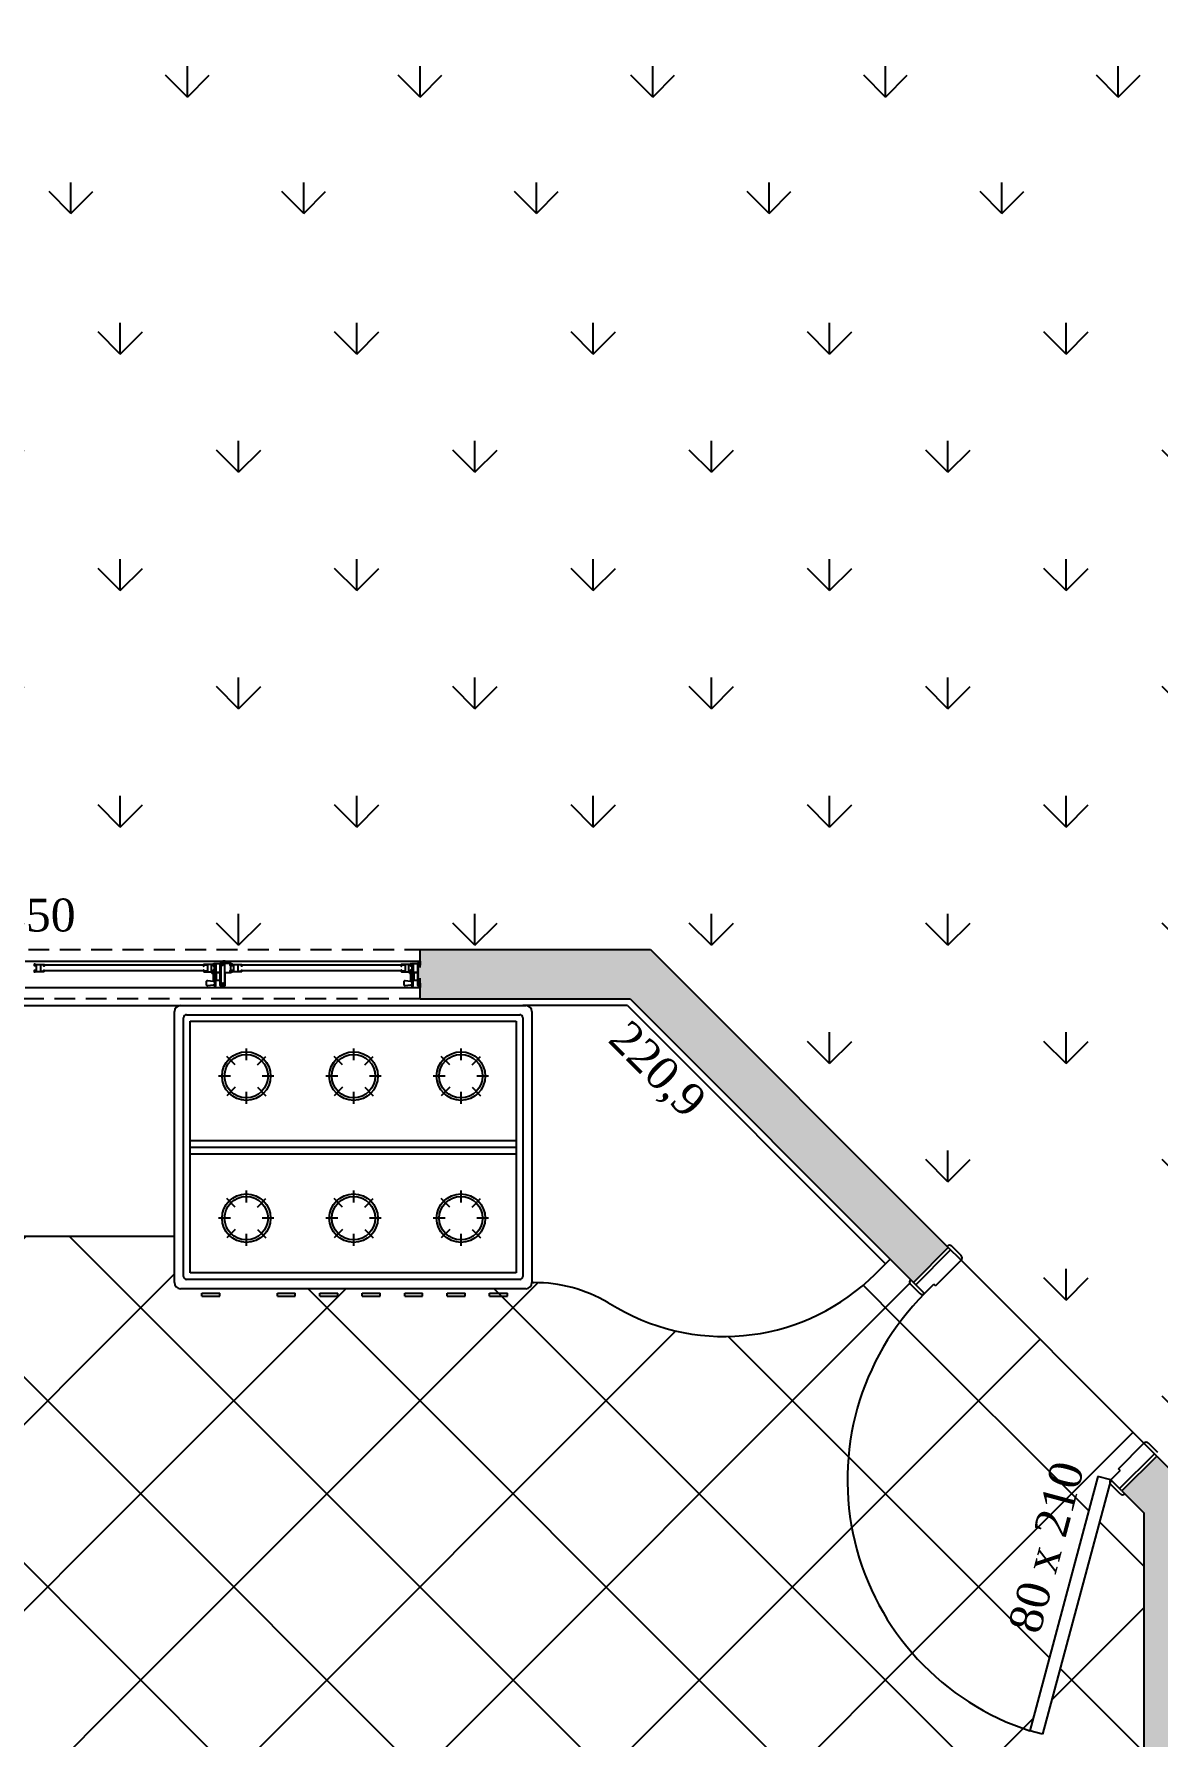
# Model space of a CAD drawing. Header units: millimetres. Extents: x 5728 to 12128, y -948 to 8052.
# Drawn here: x 7661 to 8002, y 3603 to 4120 of the extents above; entities that cross this region are included whole.
import ezdxf
from ezdxf.enums import TextEntityAlignment as Align

# ---------------------------------------------------------------- set-up
doc = ezdxf.new("R2010")
doc.units = ezdxf.units.MM
doc.header["$MEASUREMENT"] = 0
doc.linetypes.add('DASHED', pattern=[19.05, 12.7, -6.35])
for name, color, linetype in [('001 - 0.150 Color', 1, 'Continuous'), ('003 - 0.250 Color', 3, 'Continuous'), ('004 - 0.150 Color', 4, 'Continuous'), ('005 - 0.350 Color', 5, 'Continuous'), ('007 - 0.200', 7, 'Continuous'), ('253 - 0.150 Color', 253, 'Continuous')]:
    doc.layers.add(name, color=color, linetype=linetype)
doc.styles.add('style4', font='romantic.ttf')
pattern_1 = [(45, (0, 0), (-28.28421, 28.28421), []), (135, (0, 0), (-28.28421, -28.28421), [])]

msp = doc.modelspace()

# ---------------------------------------------------------------- hatches: boundary and pattern name
at = {"layer": '003 - 0.250 Color', "ltscale": 2.5}
h = msp.add_hatch(dxfattribs=at)
h.set_pattern_fill('GRASS', color=256, scale=50, style=0)
h.paths.add_polyline_path([(8368.95, 5169.88), (7820.73, 5169.88, 0.414214), (7770.73, 5119.88), (7770.73, 5086.08, 0.414214), (7820.73, 5036.08), (8051.1, 5036.08, -0.100682), (8070.63, 5032.1, -0.29475), (8235.73, 4761.08), (8235.73, 4461.08, -0.29475), (8070.63, 4190.05, -0.100682), (8051.1, 4186.08), (8051.1, 4052.28), (8384.85, 4052.28), (8307.53, 4129.62), (8518.89, 4340.98), (8307.53, 4552.39), (8518.89, 4763.74, -0.196635)])
h = msp.add_hatch(dxfattribs=at)
h.set_pattern_fill('GRASS', color=256, scale=50, style=0)
h.paths.add_polyline_path([(7350.84, 4190.05, -0.245564), (7190.73, 4384.9), (7190.73, 4052.28), (7333.25, 4052.28)])
h.paths.add_polyline_path([(7370.37, 4186.08, -0.100682), (7350.84, 4190.05), (7333.25, 4052.28), (7374.55, 4052.28)])
h.paths.add_polyline_path([(8051.1, 4186.08), (7370.37, 4186.08), (7374.55, 4052.28), (7423.23, 4052.28), (8051.1, 4052.28)])
h = msp.add_hatch(dxfattribs=at)
h.set_pattern_fill('GRASS', color=256, scale=2, style=0)
h.set_pattern_definition([(90, (0, 0), (-35.921, 35.921), [9.525, -62.317]), (45, (0, 0), (-35.92102, 35.92102), [9.525, -41.275]), (135, (0, 0), (-35.92102, -35.92102), [9.525, -41.275])])
h.paths.add_polyline_path([(8384.85, 4052.28), (7423.23, 4052.28), (7423.23, 3842.28), (7478.23, 3842.28), (7778.23, 3842.28), (7848.23, 3842.28), (7938.35, 3752.16, -0.414214), (7939.76, 3752.16), (7943.3, 3748.63), (7942.59, 3747.92), (7998.17, 3692.34, -0.414214), (7999.58, 3692.34), (8002.76, 3689.16), (8002.67, 3689.07, -0.267949), (8002.41, 3688.1), (8005.73, 3684.78), (8022.09, 3701.14), (8149.37, 3828.42), (8173.23, 3852.28), (8378.23, 3852.28), (8378.23, 3636.13), (8589.6, 3847.49)])
h.paths.add_polyline_path([(7581.26, 3845.27), (7675.21, 3845.27), (7675.21, 3860.85), (7581.26, 3860.85)], flags=24)
at = {"layer": '005 - 0.350 Color', "ltscale": 2.5}
for points in [[(7848.23, 3842.28), (7778.23, 3842.28), (7778.23, 3832.01, -0.003026), (7778.23, 3832.01), (7778.23, 3830.78), (7778.23, 3827.28), (7842.02, 3827.28), (7928.09, 3741.2), (7938.7, 3751.81)], [(8053.63, 3302.28), (8013.23, 3302.28), (8013.23, 3671.06), (8032.7, 3690.53), (8029.36, 3693.87, -0.003026), (8029.36, 3693.87), (8022.09, 3701.14), (8005.73, 3684.78), (8002.06, 3688.45), (7991.45, 3677.85), (7998.23, 3671.06), (7998.23, 3302.28), (7563.73, 3302.28), (7563.73, 3282.28), (8053.63, 3282.28)]]:
    msp.add_hatch(color=256, dxfattribs=at).paths.add_polyline_path(points)
at = {"layer": '253 - 0.150 Color', "ltscale": 2.5}
h = msp.add_hatch(dxfattribs=at)
h.set_pattern_fill('NET', color=256, scale=12.5984, angle=45, style=0)
h.set_pattern_definition(pattern_1)
h.paths.add_polyline_path([(7324.98, 3737.81), (7322.15, 3740.64), (7321.66, 3740.14), (7313.88, 3747.92), (7258.3, 3692.34), (7266.08, 3684.56), (7265.58, 3684.07), (7268.16, 3681.49, -0.09902), (7268.41, 3681.24), (7272.27, 3682.28), (7292.98, 3605, 0.560267)], flags=17)
h.paths.add_polyline_path([(7688.02, 3755.28), (7444.27, 3755.28), (7411.1, 3722.11, -0.414214), (7361.61, 3722.11), (7335.44, 3748.27), (7329.22, 3742.05, -0.414214), (7329.22, 3740.64), (7326.39, 3737.81, -0.414214), (7324.98, 3737.81, -0.560267), (7292.98, 3605), (7289.12, 3603.97), (7268.71, 3680.13), (7265.58, 3677, -0.414214), (7264.17, 3677), (7258.23, 3671.06), (7258.23, 3522.59), (7378.23, 3522.59), (7378.23, 3527.28, -0.414214), (7418.23, 3567.28), (7688.02, 3567.28)])
h.paths.add_polyline_path([(7302.27, 3634.07), (7287.55, 3689.02), (7272.73, 3685.05), (7287.46, 3630.1)], flags=24)
h = msp.add_hatch(dxfattribs=at)
h.set_pattern_fill('NET', color=256, scale=12.5984, angle=45, style=0)
h.set_pattern_definition(pattern_1)
h.paths.add_polyline_path([(7998.23, 3467.88), (7996.23, 3467.84), (7996.23, 3428.16), (7937.9, 3428.16), (7937.9, 3492.74), (7935.82, 3492.74), (7935.82, 3494.83), (7937.9, 3494.83), (7937.9, 3496.91), (7996.23, 3496.91), (7996.23, 3467.84), (7998.23, 3467.88), (7998.23, 3547.1), (7996.23, 3547.1), (7996.23, 3512.39), (7937.9, 3512.39), (7937.9, 3576.97), (7935.82, 3576.97), (7935.82, 3579.06), (7937.9, 3579.06), (7937.9, 3581.14), (7996.23, 3581.14), (7996.23, 3547.1), (7998.23, 3547.1), (7998.23, 3671.06), (7992.3, 3677, -0.414214), (7990.88, 3677), (7987.76, 3680.13), (7967.35, 3603.97), (7963.49, 3605, -0.560267), (7931.49, 3737.81, -0.414214), (7930.07, 3737.81), (7927.24, 3740.64, -0.414214), (7927.24, 3742.05), (7921.02, 3748.27), (7916.55, 3743.8, -0.339454), (7838.09, 3733.47), (7835.27, 3735.1, 0.134912), (7812.2, 3741.12, -0.413629), (7810.35, 3739.28), (7705.44, 3739.28, -0.414214), (7703.59, 3741.13), (7703.59, 3755.28), (7688.02, 3755.28), (7688.02, 3567.28), (7738.23, 3567.28, -0.414214), (7778.23, 3527.28), (7778.23, 3517.28, -0.414214), (7738.23, 3477.28), (7688.02, 3477.28), (7688.02, 3302.28), (7998.23, 3302.28)])
h = msp.add_hatch(dxfattribs=at)
h.set_pattern_fill('NET', color=256, scale=12.5984, angle=45, style=0)
h.set_pattern_definition(pattern_1)
h.paths.add_polyline_path([(7942.59, 3747.92), (7934.81, 3740.14), (7934.32, 3740.64), (7931.49, 3737.81, 0.560267), (7963.49, 3605), (7984.19, 3682.28), (7988.06, 3681.24), (7990.74, 3678.55), (8001.35, 3689.16), (7998.17, 3692.34)])
h.paths.add_polyline_path([(7968.12, 3630.88), (7982.84, 3685.82), (7968.03, 3689.79), (7953.31, 3634.85)], flags=24)

# ---------------------------------------------------------------- linework, layer by layer
at = {"layer": '001 - 0.150 Color'}
for p, q in [((7716.14, 3835.08), (7716.39, 3835.08)), ((7716.14, 3833.08), (7716.39, 3833.08)), ((7776.14, 3835.08), (7776.39, 3835.08)), ((7776.14, 3833.08), (7776.39, 3833.08)), ((7703.59, 3741.13), (7703.59, 3823.43)), ((7705.44, 3825.28), (7810.35, 3825.28)), ((7812.2, 3823.43), (7812.2, 3741.13)), ((7706.37, 3742.98), (7706.37, 3821.58)), ((7707.29, 3822.5), (7808.5, 3822.5)), ((7708.37, 3820.5), (7807.42, 3820.5)), ((7708.37, 3744.05), (7708.37, 3820.5)), ((7807.42, 3820.5), (7807.42, 3744.05)), ((7809.42, 3821.58), (7809.42, 3742.98)), ((7725.41, 3812.28), (7725.41, 3808.66)), ((7758.01, 3812.28), (7758.01, 3808.66)), ((7790.62, 3812.28), (7790.62, 3808.66)), ((7722.01, 3807.25), (7719.46, 3809.81)), ((7728.8, 3807.25), (7731.36, 3809.81)), ((7754.62, 3807.25), (7752.06, 3809.81)), ((7761.4, 3807.25), (7763.96, 3809.81)), ((7787.22, 3807.25), (7784.66, 3809.81)), ((7794.01, 3807.25), (7796.57, 3809.81)), ((7720.61, 3803.86), (7716.99, 3803.86)), ((7733.82, 3803.86), (7730.21, 3803.86)), ((7753.21, 3803.86), (7749.59, 3803.86)), ((7766.43, 3803.86), (7762.81, 3803.86)), ((7785.82, 3803.86), (7782.2, 3803.86)), ((7799.03, 3803.86), (7795.41, 3803.86)), ((7722.01, 3800.46), (7719.46, 3797.91)), ((7725.41, 3799.06), (7725.41, 3795.44)), ((7728.8, 3800.46), (7731.36, 3797.91)), ((7754.62, 3800.46), (7752.06, 3797.91)), ((7758.01, 3799.06), (7758.01, 3795.44)), ((7761.4, 3800.46), (7763.96, 3797.91)), ((7787.22, 3800.46), (7784.66, 3797.91)), ((7790.62, 3799.06), (7790.62, 3795.44)), ((7794.01, 3800.46), (7796.57, 3797.91)), ((7708.37, 3784.28), (7807.42, 3784.28)), ((7708.37, 3782.28), (7807.42, 3782.28)), ((7708.37, 3780.28), (7807.42, 3780.28)), ((7722.01, 3764.09), (7719.46, 3766.65)), ((7725.41, 3769.11), (7725.41, 3765.49)), ((7728.8, 3764.09), (7731.36, 3766.65)), ((7754.62, 3764.09), (7752.06, 3766.65)), ((7758.01, 3769.11), (7758.01, 3765.49)), ((7761.4, 3764.09), (7763.96, 3766.65)), ((7787.22, 3764.09), (7784.66, 3766.65)), ((7790.62, 3769.11), (7790.62, 3765.49)), ((7794.01, 3764.09), (7796.57, 3766.65)), ((7720.61, 3760.7), (7716.99, 3760.7)), ((7733.82, 3760.7), (7730.21, 3760.7)), ((7753.21, 3760.7), (7749.59, 3760.7)), ((7766.43, 3760.7), (7762.81, 3760.7)), ((7785.82, 3760.7), (7782.2, 3760.7)), ((7799.03, 3760.7), (7795.41, 3760.7)), ((7722.01, 3757.3), (7719.46, 3754.74)), ((7725.41, 3755.9), (7725.41, 3752.28)), ((7728.8, 3757.3), (7731.36, 3754.74)), ((7754.62, 3757.3), (7752.06, 3754.74)), ((7758.01, 3755.9), (7758.01, 3752.28)), ((7761.4, 3757.3), (7763.96, 3754.74)), ((7787.22, 3757.3), (7784.66, 3754.74)), ((7790.62, 3755.9), (7790.62, 3752.28)), ((7794.01, 3757.3), (7796.57, 3754.74)), ((7928.8, 3740.5), (7939.41, 3751.1)), ((7942.59, 3747.92), (7938.7, 3751.81)), ((7939.76, 3752.16), (7942.59, 3749.34)), ((7934.81, 3740.14), (7942.59, 3747.92)), ((7808.5, 3742.05), (7707.29, 3742.05)), ((7807.42, 3744.05), (7708.37, 3744.05)), ((7927.24, 3740.64), (7930.07, 3737.81)), ((7931.49, 3737.81), (7928.09, 3741.2)), ((7931.49, 3737.81), (7934.32, 3740.64)), ((7934.81, 3740.14), (7934.32, 3740.64)), ((7810.35, 3739.28), (7705.44, 3739.28)), ((7711.89, 3736.96), (7711.89, 3737.88)), ((7711.89, 3737.88), (7717.32, 3737.88)), ((7711.89, 3736.96), (7717.32, 3736.96)), ((7717.32, 3736.96), (7717.32, 3737.88)), ((7734.84, 3737.88), (7740.28, 3737.88)), ((7734.84, 3736.96), (7734.84, 3737.88)), ((7734.84, 3736.96), (7740.28, 3736.96)), ((7740.28, 3736.96), (7740.28, 3737.88)), ((7747.75, 3736.96), (7747.75, 3737.88)), ((7747.75, 3737.88), (7753.18, 3737.88)), ((7747.75, 3736.96), (7753.18, 3736.96)), ((7753.18, 3736.96), (7753.18, 3737.88)), ((7760.65, 3736.96), (7760.65, 3737.88)), ((7760.65, 3737.88), (7766.08, 3737.88)), ((7760.65, 3736.96), (7766.08, 3736.96)), ((7766.08, 3736.96), (7766.08, 3737.88)), ((7773.55, 3737.88), (7778.98, 3737.88)), ((7773.55, 3736.96), (7773.55, 3737.88)), ((7773.55, 3736.96), (7778.98, 3736.96)), ((7778.98, 3736.96), (7778.98, 3737.88)), ((7786.45, 3737.88), (7791.88, 3737.88)), ((7786.45, 3736.96), (7786.45, 3737.88)), ((7786.45, 3736.96), (7791.88, 3736.96)), ((7791.88, 3736.96), (7791.88, 3737.88)), ((7799.35, 3736.96), (7799.35, 3737.88)), ((7799.35, 3737.88), (7804.78, 3737.88)), ((7799.35, 3736.96), (7804.78, 3736.96)), ((7804.78, 3736.96), (7804.78, 3737.88)), ((7990.39, 3684.56), (7998.17, 3692.34)), ((7990.74, 3678.55), (8001.35, 3689.16)), ((8002.06, 3688.45), (7998.17, 3692.34)), ((7998.17, 3692.34), (7998.17, 3692.34)), ((8002.41, 3689.51), (7999.58, 3692.34)), ((8002.41, 3688.1), (8002.41, 3688.1)), ((7990.88, 3684.07), (7990.39, 3684.56)), ((7984.19, 3682.28), (7963.49, 3605)), ((7988.06, 3681.24), (7967.35, 3603.97)), ((7988.06, 3681.24), (7984.19, 3682.28)), ((7990.88, 3677), (7988.06, 3679.83)), ((7967.35, 3603.97), (7963.49, 3605))]:
    msp.add_line(p, q, dxfattribs=at)
at = {"layer": '001 - 0.150 Color', "ltscale": 2.5}
for p, q in [((7415.27, 3825.28), (7705.44, 3825.28)), ((7841.19, 3825.28), (7809.42, 3825.28)), ((7841.19, 3825.28), (7919.61, 3746.86)), ((7444.27, 3755.28), (7703.59, 3755.28)), ((7916.55, 3743.8), (7921.02, 3748.27)), ((7812.2, 3741.13), (7812.77, 3741.13)), ((7835.27, 3735.1), (7838.09, 3733.47)), ((7990.88, 3684.07), (7988.06, 3681.24)), ((7991.45, 3677.85), (7988.06, 3681.24))]:
    msp.add_line(p, q, dxfattribs=at)
at = {"layer": '001 - 0.150 Color', "linetype": 'Continuous'}
for points in [[(7658.23, 3838.78), (7718.23, 3838.78)], [(7718.23, 3838.78), (7778.23, 3838.78)], [(7717.51, 3832.88), (7716.39, 3832.88), (7716.39, 3835.28), (7717.51, 3835.28)], [(7777.51, 3832.88), (7776.39, 3832.88), (7776.39, 3835.28), (7777.51, 3835.28)], [(7658.23, 3830.78), (7718.23, 3830.78)], [(7718.23, 3832.01), (7718.23, 3830.78)], [(7718.23, 3830.78), (7778.23, 3830.78)], [(7778.23, 3832.01), (7778.23, 3830.78)]]:
    msp.add_lwpolyline(points, dxfattribs=at)
for points in [[(7717.51, 3835.28), (7715.71, 3835.28, -0.414214), (7715.66, 3835.33), (7715.66, 3835.4), (7715.76, 3835.4), (7715.76, 3835.46, -0.414104), (7715.81, 3835.51), (7715.86, 3835.51), (7715.86, 3835.4), (7715.96, 3835.4), (7715.96, 3835.93), (7715.86, 3835.93), (7715.86, 3835.82), (7715.81, 3835.82, -0.414321), (7715.76, 3835.87), (7715.76, 3837.47, -0.414321), (7715.81, 3837.52), (7715.86, 3837.52), (7715.86, 3837.41), (7715.96, 3837.41), (7715.96, 3837.95), (7715.86, 3837.95), (7715.86, 3837.83), (7715.81, 3837.83, -0.414104), (7715.76, 3837.88), (7715.76, 3837.95), (7715.66, 3837.95), (7715.66, 3838.02, -0.414214), (7715.71, 3838.07), (7717.51, 3838.07), (7717.51, 3838.15), (7717.6, 3838.2), (7717.65, 3838.15), (7718.05, 3838.15, 0.417886), (7718.1, 3838.2), (7718.1, 3838.6, 0.417931), (7718.05, 3838.65), (7717.65, 3838.65), (7717.6, 3838.6), (7717.51, 3838.65), (7717.51, 3838.73, -0.414142), (7717.56, 3838.78), (7718.23, 3838.78)], [(7718.23, 3838.78), (7718.23, 3837.55, -0.414214), (7718.18, 3837.5), (7718.15, 3837.5, -0.414214), (7718.1, 3837.55), (7718.1, 3837.97, 0.419305), (7718.05, 3838.02), (7717.63, 3838.02)], [(7718.23, 3830.78), (7718.9, 3830.78, 0.414184), (7718.95, 3830.83), (7718.95, 3830.91), (7718.87, 3830.96), (7718.82, 3830.91), (7718.41, 3830.91, -0.410537), (7718.36, 3830.96), (7718.36, 3831.36, -0.41419), (7718.41, 3831.41), (7718.82, 3831.41), (7718.87, 3831.36), (7718.95, 3831.41), (7718.95, 3835.28), (7720.75, 3835.28, 0.414214), (7720.8, 3835.33), (7720.8, 3835.4), (7720.7, 3835.4), (7720.7, 3835.46, 0.414104), (7720.65, 3835.51), (7720.6, 3835.51), (7720.6, 3835.4), (7720.5, 3835.4), (7720.5, 3835.93), (7720.6, 3835.93), (7720.6, 3835.82), (7720.65, 3835.82, 0.414321), (7720.7, 3835.87), (7720.7, 3837.47, 0.414321), (7720.65, 3837.52), (7720.6, 3837.52), (7720.6, 3837.41), (7720.5, 3837.41), (7720.5, 3837.95), (7720.6, 3837.95), (7720.6, 3837.83), (7720.65, 3837.83, 0.414104), (7720.7, 3837.88), (7720.7, 3837.95), (7720.8, 3837.95), (7720.8, 3838.02, 0.414214), (7720.75, 3838.07), (7718.95, 3838.07), (7718.95, 3838.15), (7718.87, 3838.2), (7718.82, 3838.15), (7718.41, 3838.15, -0.417886), (7718.36, 3838.2), (7718.36, 3838.6, -0.417931), (7718.41, 3838.65), (7718.82, 3838.65), (7718.87, 3838.6), (7718.95, 3838.65), (7718.95, 3838.73, 0.414142), (7718.9, 3838.78), (7718.23, 3838.78)], [(7718.23, 3838.78), (7718.23, 3837.55, 0.414214), (7718.28, 3837.5), (7718.31, 3837.5, 0.414214), (7718.36, 3837.55), (7718.36, 3837.97, -0.419305), (7718.41, 3838.02), (7718.83, 3838.02), (7718.83, 3831.54), (7718.41, 3831.54, -0.414214), (7718.36, 3831.59), (7718.36, 3832.01, 0.414208), (7718.31, 3832.06), (7718.28, 3832.06, 0.415987), (7718.23, 3832.01)], [(7777.51, 3835.28), (7775.71, 3835.28, -0.414214), (7775.66, 3835.33), (7775.66, 3835.4), (7775.76, 3835.4), (7775.76, 3835.46, -0.414104), (7775.81, 3835.51), (7775.86, 3835.51), (7775.86, 3835.4), (7775.96, 3835.4), (7775.96, 3835.93), (7775.86, 3835.93), (7775.86, 3835.82), (7775.81, 3835.82, -0.414321), (7775.76, 3835.87), (7775.76, 3837.47, -0.414321), (7775.81, 3837.52), (7775.86, 3837.52), (7775.86, 3837.41), (7775.96, 3837.41), (7775.96, 3837.95), (7775.86, 3837.95), (7775.86, 3837.83), (7775.81, 3837.83, -0.414104), (7775.76, 3837.88), (7775.76, 3837.95), (7775.66, 3837.95), (7775.66, 3838.02, -0.414214), (7775.71, 3838.07), (7777.51, 3838.07), (7777.51, 3838.15), (7777.6, 3838.2), (7777.65, 3838.15), (7778.05, 3838.15, 0.417886), (7778.1, 3838.2), (7778.1, 3838.6, 0.417931), (7778.05, 3838.65), (7777.65, 3838.65), (7777.6, 3838.6), (7777.51, 3838.65), (7777.51, 3838.73, -0.414142), (7777.56, 3838.78), (7778.23, 3838.78)], [(7778.23, 3838.78), (7778.23, 3837.55, -0.414214), (7778.18, 3837.5), (7778.15, 3837.5, -0.414214), (7778.1, 3837.55), (7778.1, 3837.97, 0.419305), (7778.05, 3838.02), (7777.63, 3838.02)], [(7718.23, 3830.78), (7717.56, 3830.78, -0.414184), (7717.51, 3830.83), (7717.51, 3830.91), (7717.6, 3830.96), (7717.65, 3830.91), (7718.05, 3830.91, 0.410537), (7718.1, 3830.96), (7718.1, 3831.36, 0.41419), (7718.05, 3831.41), (7717.65, 3831.41), (7717.6, 3831.36), (7717.51, 3831.41), (7717.51, 3835.28)], [(7717.63, 3838.02), (7717.63, 3831.54), (7718.05, 3831.54, 0.414214), (7718.1, 3831.59), (7718.1, 3832.01, -0.414208), (7718.15, 3832.06), (7718.18, 3832.06, -0.415987), (7718.23, 3832.01)], [(7778.23, 3830.78), (7777.56, 3830.78, -0.414184), (7777.51, 3830.83), (7777.51, 3830.91), (7777.6, 3830.96), (7777.65, 3830.91), (7778.05, 3830.91, 0.410537), (7778.1, 3830.96), (7778.1, 3831.36, 0.41419), (7778.05, 3831.41), (7777.65, 3831.41), (7777.6, 3831.36), (7777.51, 3831.41), (7777.51, 3835.28)], [(7777.63, 3838.02), (7777.63, 3831.54), (7778.05, 3831.54, 0.414214), (7778.1, 3831.59), (7778.1, 3832.01, -0.414208), (7778.15, 3832.06), (7778.18, 3832.06, -0.415987), (7778.23, 3832.01)]]:
    msp.add_lwpolyline(points, format="xyb", dxfattribs=at)
at = {"layer": '001 - 0.150 Color'}
for points in [[(7663.91, 3835.68), (7663.91, 3836.07), (7664.03, 3836.07), (7664.03, 3835.66, -0.411853), (7663.93, 3835.56), (7661.13, 3835.56), (7661.13, 3835.42), (7661.08, 3835.42, -0.414136), (7661.03, 3835.47), (7661.03, 3835.97, -0.414214), (7661.08, 3836.02), (7661.1, 3836.02, -0.414214), (7661.15, 3835.97), (7661.15, 3835.68), (7661.66, 3835.68), (7661.66, 3837.66), (7661.15, 3837.66), (7661.15, 3837.37, -0.414214), (7661.1, 3837.32), (7661.08, 3837.32, -0.414214), (7661.03, 3837.37), (7661.03, 3837.87, -0.414205), (7661.08, 3837.92), (7661.13, 3837.92), (7661.13, 3837.78), (7663.93, 3837.78, -0.419094), (7664.03, 3837.68), (7664.03, 3837.27), (7663.91, 3837.27), (7663.91, 3837.66), (7662.83, 3837.66), (7662.83, 3835.68)], [(7712.55, 3835.68), (7712.55, 3836.07), (7712.43, 3836.07), (7712.43, 3835.66, 0.411853), (7712.53, 3835.56), (7715.33, 3835.56), (7715.33, 3835.42), (7715.38, 3835.42, 0.414136), (7715.43, 3835.47), (7715.43, 3835.97, 0.414214), (7715.38, 3836.02), (7715.36, 3836.02, 0.414214), (7715.31, 3835.97), (7715.31, 3835.68), (7714.8, 3835.68), (7714.8, 3837.66), (7715.31, 3837.66), (7715.31, 3837.37, 0.414214), (7715.36, 3837.32), (7715.38, 3837.32, 0.414214), (7715.43, 3837.37), (7715.43, 3837.87, 0.414205), (7715.38, 3837.92), (7715.33, 3837.92), (7715.33, 3837.78), (7712.53, 3837.78, 0.419094), (7712.43, 3837.68), (7712.43, 3837.27), (7712.55, 3837.27), (7712.55, 3837.66), (7713.63, 3837.66), (7713.63, 3835.68)], [(7723.91, 3835.68), (7723.91, 3836.07), (7724.03, 3836.07), (7724.03, 3835.66, -0.411853), (7723.93, 3835.56), (7721.13, 3835.56), (7721.13, 3835.42), (7721.08, 3835.42, -0.414136), (7721.03, 3835.47), (7721.03, 3835.97, -0.414214), (7721.08, 3836.02), (7721.1, 3836.02, -0.414214), (7721.15, 3835.97), (7721.15, 3835.68), (7721.66, 3835.68), (7721.66, 3837.66), (7721.15, 3837.66), (7721.15, 3837.37, -0.414214), (7721.1, 3837.32), (7721.08, 3837.32, -0.414214), (7721.03, 3837.37), (7721.03, 3837.87, -0.414205), (7721.08, 3837.92), (7721.13, 3837.92), (7721.13, 3837.78), (7723.93, 3837.78, -0.419094), (7724.03, 3837.68), (7724.03, 3837.27), (7723.91, 3837.27), (7723.91, 3837.66), (7722.83, 3837.66), (7722.83, 3835.68)], [(7772.55, 3835.68), (7772.55, 3836.07), (7772.43, 3836.07), (7772.43, 3835.66, 0.411853), (7772.53, 3835.56), (7775.33, 3835.56), (7775.33, 3835.42), (7775.38, 3835.42, 0.414136), (7775.43, 3835.47), (7775.43, 3835.97, 0.414214), (7775.38, 3836.02), (7775.36, 3836.02, 0.414214), (7775.31, 3835.97), (7775.31, 3835.68), (7774.8, 3835.68), (7774.8, 3837.66), (7775.31, 3837.66), (7775.31, 3837.37, 0.414214), (7775.36, 3837.32), (7775.38, 3837.32, 0.414214), (7775.43, 3837.37), (7775.43, 3837.87, 0.414205), (7775.38, 3837.92), (7775.33, 3837.92), (7775.33, 3837.78), (7772.53, 3837.78, 0.419094), (7772.43, 3837.68), (7772.43, 3837.27), (7772.55, 3837.27), (7772.55, 3837.66), (7773.63, 3837.66), (7773.63, 3835.68)]]:
    msp.add_lwpolyline(points, format="xyb", close=True, dxfattribs=at)
for points in [[(7714.94, 3835.56), (7714.94, 3835.29, 0.339454), (7715.09, 3835.1), (7715.31, 3835.04), (7715.31, 3832.9), (7715.68, 3832.9), (7715.68, 3835.17, 0.339454), (7715.53, 3835.37), (7715.31, 3835.43), (7715.31, 3835.56)], [(7774.94, 3835.56), (7774.94, 3835.29, 0.339454), (7775.09, 3835.1), (7775.31, 3835.04), (7775.31, 3832.9), (7775.68, 3832.9), (7775.68, 3835.17, 0.339454), (7775.53, 3835.37), (7775.31, 3835.43), (7775.31, 3835.56)], [(7715.54, 3831.29, 0.453094), (7715.31, 3831.49), (7713.68, 3831.27, -0.453094), (7713.34, 3831.57), (7713.34, 3832.57, -0.453094), (7713.68, 3832.87), (7715.31, 3832.65, 0.453094), (7715.54, 3832.85)], [(7775.54, 3831.29, 0.453094), (7775.31, 3831.49), (7773.68, 3831.27, -0.453094), (7773.34, 3831.57), (7773.34, 3832.57, -0.453094), (7773.68, 3832.87), (7775.31, 3832.65, 0.453094), (7775.54, 3832.85)]]:
    msp.add_lwpolyline(points, format="xyb", dxfattribs=at)
for points in [[(7715.74, 3835.08), (7715.74, 3831.29), (7716.14, 3831.29), (7716.14, 3835.08)], [(7775.74, 3835.08), (7775.74, 3831.29), (7776.14, 3831.29), (7776.14, 3835.08)]]:
    msp.add_lwpolyline(points, close=True, dxfattribs=at)
for points in [[(7716.14, 3833.48), (7715.74, 3833.48)], [(7776.14, 3833.48), (7775.74, 3833.48)], [(7715.54, 3832.85), (7715.74, 3832.85)], [(7715.54, 3831.29), (7715.74, 3831.29)], [(7775.54, 3832.85), (7775.74, 3832.85)], [(7775.54, 3831.29), (7775.74, 3831.29)]]:
    msp.add_lwpolyline(points, dxfattribs=at)
at = {"layer": '001 - 0.150 Color', "linetype": 'Continuous'}
for points in [[(7716.11, 3837.95), (7716.11, 3835.4), (7717.51, 3835.4), (7717.51, 3837.95)], [(7776.11, 3837.95), (7776.11, 3835.4), (7777.51, 3835.4), (7777.51, 3837.95)]]:
    msp.add_lwpolyline(points, close=True, dxfattribs=at)
at = {"layer": '001 - 0.150 Color'}
for centre, radius in [((7725.41, 3803.86), 7.38), ((7725.41, 3803.86), 6.6), ((7758.01, 3803.86), 7.38), ((7758.01, 3803.86), 6.6), ((7790.62, 3803.86), 7.38), ((7790.62, 3803.86), 6.6), ((7725.41, 3760.7), 7.38), ((7725.41, 3760.7), 6.6), ((7758.01, 3760.7), 7.38), ((7758.01, 3760.7), 6.6), ((7790.62, 3760.7), 7.38), ((7790.62, 3760.7), 6.6)]:
    msp.add_circle(centre, radius, dxfattribs=at)
for centre, radius, start, end in [((7705.44, 3823.43), 1.85, 90, 180), ((7810.35, 3823.43), 1.85, 0, 90), ((7707.29, 3821.58), 0.925, 90, 180), ((7808.5, 3821.58), 0.925, 360, 90.0004), ((7939.05, 3751.46), 1, 45, 135), ((7941.88, 3748.63), 1, 315, 45), ((7705.44, 3741.13), 1.85, 180, 270), ((7707.29, 3742.98), 0.925, 180, 270), ((7808.5, 3742.98), 0.925, 269.9994, 0), ((7810.35, 3741.13), 1.85, 270, 0), ((7927.95, 3741.34), 1, 135, 225), ((7930.78, 3738.52), 1, 225, 315), ((7998.87, 3691.64), 1, 45, 135), ((7988.76, 3680.53), 1, 135, 135), ((7988.76, 3680.53), 1, 135, 225), ((7991.59, 3677.71), 1, 225, 315)]:
    msp.add_arc(centre, radius, start, end, dxfattribs=at)
at = {"layer": '001 - 0.150 Color', "ltscale": 2.5}
for centre, radius, start, end in [((7812.77, 3696.13), 45, 60, 90), ((7870.59, 3789.76), 65, 240, 315)]:
    msp.add_arc(centre, radius, start, end, dxfattribs=at)
at = {"layer": '004 - 0.150 Color'}
for p, q in [((7712.43, 3837.52), (7664.03, 3837.52)), ((7712.43, 3835.82), (7664.03, 3835.82)), ((7772.43, 3837.52), (7724.03, 3837.52)), ((7772.43, 3835.82), (7724.03, 3835.82))]:
    msp.add_line(p, q, dxfattribs=at)
at = {"layer": '004 - 0.150 Color', "ltscale": 2.5}
msp.add_arc((7988.15, 3681.2), 80.09, 135.026, 252.0679, dxfattribs=at)
at = {"layer": '005 - 0.350 Color', "linetype": 'DASHED', "ltscale": 0.5}
for p, q in [((7478.23, 3842.28), (7778.23, 3842.28)), ((7778.23, 3827.28), (7778.23, 3842.28)), ((7778.23, 3827.28), (7478.23, 3827.28))]:
    msp.add_line(p, q, dxfattribs=at)
at = {"layer": '005 - 0.350 Color', "ltscale": 2.5}
for p, q in [((7778.23, 3842.28), (7848.23, 3842.28)), ((7848.23, 3842.28), (7938.7, 3751.81)), ((7778.23, 3827.28), (7842.02, 3827.28)), ((7842.02, 3827.28), (7928.09, 3741.2)), ((8002.06, 3688.45), (8005.73, 3684.78)), ((7991.45, 3677.85), (7998.23, 3671.06)), ((7998.23, 3302.28), (7998.23, 3671.06))]:
    msp.add_line(p, q, dxfattribs=at)
at = {"layer": '005 - 0.350 Color'}
for p, q in [((7938.7, 3751.81), (7928.09, 3741.2)), ((8002.06, 3688.45), (7991.45, 3677.85))]:
    msp.add_line(p, q, dxfattribs=at)
at = {"layer": '007 - 0.200', "ltscale": 2.5}
msp.add_line((7998.17, 3692.34), (7942.59, 3747.92), dxfattribs=at)

# ---------------------------------------------------------------- texts
at = {"layer": '007 - 0.200', "ltscale": 2.5, "style": 'style4'}
msp.add_text('300 x 60 x 150', height=10, dxfattribs=at).set_placement((7628.23, 3844.78), align=Align.BOTTOM_CENTER)
msp.add_text('220,9', height=10, rotation=315, dxfattribs=at).set_placement((7842.02, 3821.62), align=Align.TOP_LEFT)
msp.add_text('80 x 210', height=10, rotation=75, dxfattribs=at).set_placement((7969.3, 3633.21), align=Align.BOTTOM_LEFT)

doc.saveas('drawing.dxf')
